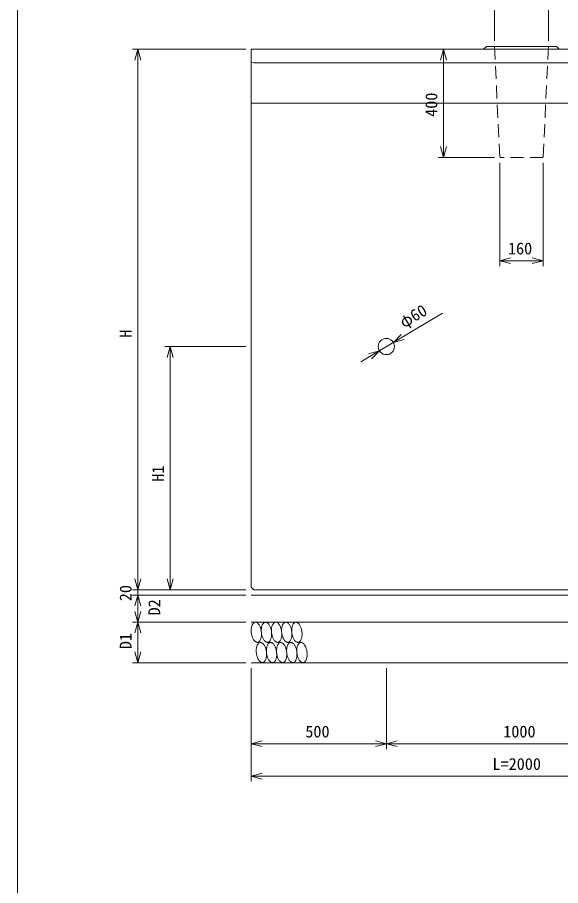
# Model space of a CAD drawing. Units: millimetres, scale not verified. Extents: x -414 to 386, y -556 to 556.
# Drawn here: x -414.5 to -313.9, y -248.5 to -87.8 of the extents above; entities that cross this region are included whole.
import ezdxf
from ezdxf.enums import TextEntityAlignment as Align

# ---------------------------------------------------------------- set-up
doc = ezdxf.new("R2010")
doc.units = ezdxf.units.MM
doc.header["$LTSCALE"] = 2
doc.linetypes.add('DASHED1', pattern=[1.8, 1.2, -0.6])
doc.layers.add('0-0_0', color=2, linetype='Continuous', lineweight=18)
doc.styles.add('ＭＳ ゴシック', font='')
doc.styles.get('ＭＳ ゴシック').set_extended_font_data('MS Gothic')

msp = doc.modelspace()

# ---------------------------------------------------------------- linework, layer by layer
at = {"layer": '0-0_0', "color": 4}
for p, q in [((-326.192, -92.233), (-326.192, -77.733)), ((-316.192, -92.233), (-316.192, -77.733)), ((-372.192, -93.733), (-393.192, -93.733)), ((-392.728, -95.733), (-392.192, -93.733)), ((-392.192, -93.733), (-392.192, -207.233)), ((-392.192, -93.733), (-391.656, -95.733)), ((-336.147, -95.733), (-335.611, -93.733)), ((-335.611, -93.733), (-335.075, -95.733)), ((-335.611, -113.733), (-335.611, -93.733)), ((-335.611, -113.733), (-336.147, -111.733)), ((-335.075, -111.733), (-335.611, -113.733)), ((-326.192, -113.733), (-336.611, -113.733)), ((-325.192, -114.733), (-325.192, -133.845)), ((-317.192, -114.733), (-317.192, -133.845)), ((-325.192, -132.845), (-323.192, -132.309)), ((-325.192, -132.845), (-317.192, -132.845)), ((-323.192, -133.38), (-325.192, -132.845)), ((-319.192, -132.309), (-317.192, -132.845)), ((-317.192, -132.845), (-319.192, -133.38)), ((-335.796, -142.538), (-350.916, -151.548)), ((-344.903, -147.965), (-343.459, -146.48)), ((-342.911, -147.401), (-344.903, -147.965)), ((-372.192, -148.733), (-387.192, -148.733)), ((-386.728, -150.733), (-386.192, -148.733)), ((-386.192, -148.733), (-386.192, -193.733)), ((-386.192, -148.733), (-385.656, -150.733)), ((-349.473, -150.064), (-347.48, -149.5)), ((-347.48, -149.5), (-348.924, -150.985)), ((-392.192, -193.733), (-392.728, -191.733)), ((-391.656, -191.733), (-392.192, -193.733)), ((-386.192, -193.733), (-386.728, -191.733)), ((-385.656, -191.733), (-386.192, -193.733)), ((-372.192, -193.733), (-393.192, -193.733)), ((-372.192, -194.733), (-393.192, -194.733)), ((-372.192, -199.733), (-393.192, -199.733)), ((-372.192, -207.233), (-393.192, -207.233)), ((-371.192, -208.233), (-371.192, -229.233)), ((-346.192, -208.233), (-346.192, -223.233)), ((-371.192, -222.233), (-369.192, -221.697)), ((-348.192, -221.697), (-346.192, -222.233)), ((-346.192, -222.233), (-344.192, -221.697)), ((-371.192, -222.233), (-271.192, -222.233)), ((-369.192, -222.768), (-371.192, -222.233)), ((-371.192, -228.233), (-369.192, -227.697)), ((-371.192, -228.233), (-271.192, -228.233)), ((-369.192, -228.768), (-371.192, -228.233))]:
    msp.add_line(p, q, dxfattribs=at)
at = {"layer": '0-0_0'}
for p, q in [((-271.192, -93.733), (-371.192, -93.733)), ((-371.192, -93.733), (-371.192, -193.233)), ((-327.692, -93.233), (-328.192, -93.733)), ((-314.692, -93.233), (-327.692, -93.233)), ((-314.692, -93.233), (-314.192, -93.733)), ((-370.692, -96.233), (-371.192, -96.208)), ((-271.692, -96.233), (-370.692, -96.233)), ((-370.692, -103.733), (-371.192, -103.713)), ((-271.692, -103.733), (-370.692, -103.733)), ((-371.192, -193.233), (-370.692, -193.733)), ((-271.692, -193.733), (-370.692, -193.733)), ((-271.192, -194.733), (-371.192, -194.733)), ((-271.192, -199.733), (-371.192, -199.733)), ((-370.176, -204.249), (-370.21, -204.384)), ((-368.625, -204.328), (-368.686, -204.196)), ((-368.301, -204.249), (-368.335, -204.384)), ((-366.75, -204.328), (-366.811, -204.196)), ((-366.426, -204.249), (-366.46, -204.384)), ((-364.875, -204.328), (-364.936, -204.196)), ((-364.551, -204.249), (-364.585, -204.384)), ((-363, -204.328), (-363.061, -204.196)), ((-362.676, -204.249), (-362.71, -204.384)), ((-361.186, -204.196), (-361.251, -204.074)), ((-361.125, -204.328), (-361.186, -204.196)), ((-271.192, -207.233), (-371.192, -207.233))]:
    msp.add_line(p, q, dxfattribs=at)
at = {"layer": '0-0_0', "linetype": 'DASHED1'}
msp.add_line((-326.192, -93.233), (-325.192, -113.733), dxfattribs=at)
at = {"layer": '0-0_0', "color": 7}
msp.add_lwpolyline([(-414.48, -6.468), (-414.48, -556.468), (385.52, -556.468), (385.52, -6.468)], close=True, dxfattribs=at)
at = {"layer": '0-0_0', "linetype": 'DASHED1'}
msp.add_lwpolyline([(-316.192, -93.233), (-317.192, -113.733), (-325.192, -113.733)], dxfattribs=at)
at = {"layer": '0-0_0', "color": 4}
for points in [[(-392.728, -196.733), (-392.192, -194.733), (-391.656, -196.733)], [(-391.656, -197.733), (-392.192, -199.733), (-392.728, -197.733)], [(-392.728, -201.733), (-392.192, -199.733), (-391.656, -201.733)], [(-391.656, -205.233), (-392.192, -207.233), (-392.728, -205.233)], [(-344.192, -222.768), (-346.192, -222.233), (-348.192, -222.768)]]:
    msp.add_lwpolyline(points, dxfattribs=at)
at = {"layer": '0-0_0'}
for points in [[(-369.324, -201.493), (-369.347, -201.331), (-369.377, -201.172), (-369.415, -201.015), (-369.458, -200.864), (-369.507, -200.717), (-369.563, -200.578), (-369.623, -200.446), (-369.688, -200.324), (-369.758, -200.211), (-369.831, -200.108), (-369.908, -200.018), (-369.987, -199.939), (-370.068, -199.873), (-370.151, -199.82), (-370.234, -199.78), (-370.318, -199.755), (-370.401, -199.744), (-370.483, -199.746), (-370.563, -199.764), (-370.641, -199.795), (-370.716, -199.839), (-370.787, -199.898), (-370.855, -199.969), (-370.917, -200.053), (-370.975, -200.149), (-371.027, -200.255), (-371.074, -200.372), (-371.114, -200.499), (-371.147, -200.634), (-371.174, -200.776), (-371.194, -200.925), (-371.207, -201.078), (-371.212, -201.236), (-371.21, -201.397), (-371.201, -201.559), (-371.185, -201.722), (-371.161, -201.884), (-371.131, -202.043), (-371.094, -202.2)], [(-367.449, -201.493), (-367.472, -201.331), (-367.502, -201.172), (-367.54, -201.015), (-367.583, -200.864), (-367.632, -200.717), (-367.688, -200.578), (-367.748, -200.446), (-367.813, -200.324), (-367.883, -200.211), (-367.956, -200.108), (-368.033, -200.018), (-368.112, -199.939), (-368.193, -199.873), (-368.276, -199.82), (-368.359, -199.78), (-368.443, -199.755), (-368.526, -199.744), (-368.608, -199.746), (-368.688, -199.764), (-368.766, -199.795), (-368.841, -199.839), (-368.912, -199.898), (-368.98, -199.969), (-369.042, -200.053), (-369.1, -200.149), (-369.152, -200.255), (-369.199, -200.372), (-369.239, -200.499), (-369.272, -200.634), (-369.299, -200.776), (-369.319, -200.925), (-369.332, -201.078), (-369.337, -201.236), (-369.335, -201.397), (-369.326, -201.559), (-369.31, -201.722), (-369.286, -201.884), (-369.256, -202.043), (-369.219, -202.2)], [(-365.574, -201.493), (-365.597, -201.331), (-365.627, -201.172), (-365.665, -201.015), (-365.708, -200.864), (-365.757, -200.717), (-365.813, -200.578), (-365.873, -200.446), (-365.938, -200.324), (-366.008, -200.211), (-366.081, -200.108), (-366.158, -200.018), (-366.237, -199.939), (-366.318, -199.873), (-366.401, -199.82), (-366.484, -199.78), (-366.568, -199.755), (-366.651, -199.744), (-366.733, -199.746), (-366.813, -199.764), (-366.891, -199.795), (-366.966, -199.839), (-367.037, -199.898), (-367.105, -199.969), (-367.167, -200.053), (-367.225, -200.149), (-367.277, -200.255), (-367.324, -200.372), (-367.364, -200.499), (-367.397, -200.634), (-367.424, -200.776), (-367.444, -200.925), (-367.457, -201.078), (-367.462, -201.236), (-367.46, -201.397), (-367.451, -201.559), (-367.435, -201.722), (-367.411, -201.884), (-367.381, -202.043), (-367.344, -202.2)], [(-363.699, -201.493), (-363.722, -201.331), (-363.752, -201.172), (-363.79, -201.015), (-363.833, -200.864), (-363.882, -200.717), (-363.938, -200.578), (-363.998, -200.446), (-364.063, -200.324), (-364.133, -200.211), (-364.206, -200.108), (-364.283, -200.018), (-364.362, -199.939), (-364.443, -199.873), (-364.526, -199.82), (-364.609, -199.78), (-364.693, -199.755), (-364.776, -199.744), (-364.858, -199.746), (-364.938, -199.764), (-365.016, -199.795), (-365.091, -199.839), (-365.162, -199.898), (-365.23, -199.969), (-365.292, -200.053), (-365.35, -200.149), (-365.402, -200.255), (-365.449, -200.372), (-365.489, -200.499), (-365.522, -200.634), (-365.549, -200.776), (-365.569, -200.925), (-365.582, -201.078), (-365.587, -201.236), (-365.585, -201.397), (-365.576, -201.559), (-365.56, -201.722), (-365.536, -201.884), (-365.506, -202.043), (-365.469, -202.2)], [(-361.824, -201.493), (-361.847, -201.331), (-361.877, -201.172), (-361.915, -201.015), (-361.958, -200.864), (-362.007, -200.717), (-362.063, -200.578), (-362.123, -200.446), (-362.188, -200.324), (-362.258, -200.211), (-362.331, -200.108), (-362.408, -200.018), (-362.487, -199.939), (-362.568, -199.873), (-362.651, -199.82), (-362.734, -199.78), (-362.818, -199.755), (-362.901, -199.744), (-362.983, -199.746), (-363.063, -199.764), (-363.141, -199.795), (-363.216, -199.839), (-363.287, -199.898), (-363.355, -199.969), (-363.417, -200.053), (-363.475, -200.149), (-363.527, -200.255), (-363.574, -200.372), (-363.614, -200.499), (-363.647, -200.634), (-363.674, -200.776), (-363.694, -200.925), (-363.707, -201.078), (-363.712, -201.236), (-363.71, -201.397), (-363.701, -201.559), (-363.685, -201.722), (-363.661, -201.884), (-363.631, -202.043), (-363.594, -202.2)], [(-371.094, -202.2), (-371.05, -202.351), (-371.001, -202.498), (-370.946, -202.637), (-370.885, -202.769), (-370.82, -202.891), (-370.751, -203.004), (-370.677, -203.107), (-370.601, -203.197), (-370.522, -203.276), (-370.44, -203.342), (-370.358, -203.395), (-370.274, -203.435), (-370.191, -203.46), (-370.108, -203.471), (-370.026, -203.469), (-369.945, -203.451), (-369.868, -203.42), (-369.793, -203.376), (-369.721, -203.317), (-369.654, -203.246), (-369.591, -203.162), (-369.533, -203.066), (-369.481, -202.96), (-369.435, -202.843), (-369.394, -202.716), (-369.361, -202.581), (-369.334, -202.439), (-369.314, -202.29), (-369.302, -202.137), (-369.296, -201.979), (-369.298, -201.818), (-369.307, -201.656), (-369.324, -201.493)], [(-369.219, -202.2), (-369.175, -202.351), (-369.126, -202.498), (-369.071, -202.637), (-369.01, -202.769), (-368.945, -202.891), (-368.876, -203.004), (-368.802, -203.107), (-368.726, -203.197), (-368.647, -203.276), (-368.565, -203.342), (-368.483, -203.395), (-368.399, -203.435), (-368.316, -203.46), (-368.233, -203.471), (-368.151, -203.469), (-368.07, -203.451), (-367.993, -203.42), (-367.918, -203.376), (-367.846, -203.317), (-367.779, -203.246), (-367.716, -203.162), (-367.658, -203.066), (-367.606, -202.96), (-367.56, -202.843), (-367.519, -202.716), (-367.486, -202.581), (-367.459, -202.439), (-367.439, -202.29), (-367.427, -202.137), (-367.421, -201.979), (-367.423, -201.818), (-367.432, -201.656), (-367.449, -201.493)], [(-367.344, -202.2), (-367.3, -202.351), (-367.251, -202.498), (-367.196, -202.637), (-367.135, -202.769), (-367.07, -202.891), (-367.001, -203.004), (-366.927, -203.107), (-366.851, -203.197), (-366.772, -203.276), (-366.69, -203.342), (-366.608, -203.395), (-366.524, -203.435), (-366.441, -203.46), (-366.358, -203.471), (-366.276, -203.469), (-366.195, -203.451), (-366.118, -203.42), (-366.043, -203.376), (-365.971, -203.317), (-365.904, -203.246), (-365.841, -203.162), (-365.783, -203.066), (-365.731, -202.96), (-365.685, -202.843), (-365.644, -202.716), (-365.611, -202.581), (-365.584, -202.439), (-365.564, -202.29), (-365.552, -202.137), (-365.546, -201.979), (-365.548, -201.818), (-365.557, -201.656), (-365.574, -201.493)], [(-365.469, -202.2), (-365.425, -202.351), (-365.376, -202.498), (-365.321, -202.637), (-365.26, -202.769), (-365.195, -202.891), (-365.126, -203.004), (-365.052, -203.107), (-364.976, -203.197), (-364.897, -203.276), (-364.815, -203.342), (-364.733, -203.395), (-364.649, -203.435), (-364.566, -203.46), (-364.483, -203.471), (-364.401, -203.469), (-364.32, -203.451), (-364.243, -203.42), (-364.168, -203.376), (-364.096, -203.317), (-364.029, -203.246), (-363.966, -203.162), (-363.908, -203.066), (-363.856, -202.96), (-363.81, -202.843), (-363.769, -202.716), (-363.736, -202.581), (-363.709, -202.439), (-363.689, -202.29), (-363.677, -202.137), (-363.671, -201.979), (-363.673, -201.818), (-363.682, -201.656), (-363.699, -201.493)], [(-363.594, -202.2), (-363.55, -202.351), (-363.501, -202.498), (-363.446, -202.637), (-363.385, -202.769), (-363.32, -202.891), (-363.251, -203.004), (-363.177, -203.107), (-363.101, -203.197), (-363.022, -203.276), (-362.94, -203.342), (-362.858, -203.395), (-362.774, -203.435), (-362.691, -203.46), (-362.608, -203.471), (-362.526, -203.469), (-362.445, -203.451), (-362.368, -203.42), (-362.293, -203.376), (-362.221, -203.317), (-362.154, -203.246), (-362.091, -203.162), (-362.033, -203.066), (-361.981, -202.96), (-361.935, -202.843), (-361.894, -202.716), (-361.861, -202.581), (-361.834, -202.439), (-361.814, -202.29), (-361.802, -202.137), (-361.796, -201.979), (-361.798, -201.818), (-361.807, -201.656), (-361.824, -201.493)], [(-368.686, -204.196), (-368.751, -204.074), (-368.82, -203.961), (-368.894, -203.858), (-368.97, -203.768), (-369.049, -203.689), (-369.131, -203.623), (-369.213, -203.57), (-369.297, -203.53), (-369.38, -203.505), (-369.463, -203.494), (-369.545, -203.496), (-369.625, -203.514), (-369.703, -203.545), (-369.778, -203.589), (-369.85, -203.648), (-369.917, -203.719), (-369.98, -203.803), (-370.038, -203.899), (-370.09, -204.005), (-370.136, -204.122), (-370.176, -204.249)], [(-366.811, -204.196), (-366.876, -204.074), (-366.945, -203.961), (-367.019, -203.858), (-367.095, -203.768), (-367.174, -203.689), (-367.256, -203.623), (-367.338, -203.57), (-367.422, -203.53), (-367.505, -203.505), (-367.588, -203.494), (-367.67, -203.496), (-367.75, -203.514), (-367.828, -203.545), (-367.903, -203.589), (-367.975, -203.648), (-368.042, -203.719), (-368.105, -203.803), (-368.163, -203.899), (-368.215, -204.005), (-368.261, -204.122), (-368.301, -204.249)], [(-364.936, -204.196), (-365.001, -204.074), (-365.07, -203.961), (-365.144, -203.858), (-365.22, -203.768), (-365.299, -203.689), (-365.381, -203.623), (-365.463, -203.57), (-365.547, -203.53), (-365.63, -203.505), (-365.713, -203.494), (-365.795, -203.496), (-365.875, -203.514), (-365.953, -203.545), (-366.028, -203.589), (-366.1, -203.648), (-366.167, -203.719), (-366.23, -203.803), (-366.288, -203.899), (-366.34, -204.005), (-366.386, -204.122), (-366.426, -204.249)], [(-363.061, -204.196), (-363.126, -204.074), (-363.195, -203.961), (-363.269, -203.858), (-363.345, -203.768), (-363.424, -203.689), (-363.506, -203.623), (-363.588, -203.57), (-363.672, -203.53), (-363.755, -203.505), (-363.838, -203.494), (-363.92, -203.496), (-364, -203.514), (-364.078, -203.545), (-364.153, -203.589), (-364.225, -203.648), (-364.292, -203.719), (-364.355, -203.803), (-364.413, -203.899), (-364.465, -204.005), (-364.511, -204.122), (-364.551, -204.249)], [(-361.251, -204.074), (-361.32, -203.961), (-361.394, -203.858), (-361.47, -203.768), (-361.549, -203.689), (-361.631, -203.623), (-361.713, -203.57), (-361.797, -203.53), (-361.88, -203.505), (-361.963, -203.494), (-362.045, -203.496), (-362.125, -203.514), (-362.203, -203.545), (-362.278, -203.589), (-362.35, -203.648), (-362.417, -203.719), (-362.48, -203.803), (-362.538, -203.899), (-362.59, -204.005), (-362.636, -204.122), (-362.676, -204.249)], [(-370.21, -204.384), (-370.237, -204.526), (-370.257, -204.675), (-370.269, -204.828), (-370.275, -204.986), (-370.273, -205.147), (-370.264, -205.309), (-370.247, -205.472), (-370.224, -205.634), (-370.193, -205.793), (-370.156, -205.95), (-370.113, -206.101), (-370.063, -206.248), (-370.008, -206.387), (-369.948, -206.519), (-369.883, -206.641), (-369.813, -206.754), (-369.74, -206.857), (-369.663, -206.947), (-369.584, -207.026), (-369.503, -207.092), (-369.42, -207.145), (-369.337, -207.185), (-369.253, -207.21), (-369.17, -207.221), (-369.088, -207.219), (-369.008, -207.201), (-368.93, -207.17), (-368.855, -207.126), (-368.784, -207.067), (-368.716, -206.996), (-368.654, -206.912), (-368.596, -206.816), (-368.544, -206.71), (-368.497, -206.593), (-368.457, -206.466), (-368.423, -206.331), (-368.397, -206.189), (-368.377, -206.04), (-368.364, -205.887)], [(-368.386, -205.243), (-368.41, -205.081), (-368.44, -204.922), (-368.477, -204.765), (-368.52, -204.614), (-368.57, -204.467), (-368.625, -204.328)], [(-368.335, -204.384), (-368.362, -204.526), (-368.382, -204.675), (-368.394, -204.828), (-368.4, -204.986), (-368.398, -205.147), (-368.389, -205.309), (-368.372, -205.472), (-368.349, -205.634), (-368.318, -205.793), (-368.281, -205.95), (-368.238, -206.101), (-368.188, -206.248), (-368.133, -206.387), (-368.073, -206.519), (-368.008, -206.641), (-367.938, -206.754), (-367.865, -206.857), (-367.788, -206.947), (-367.709, -207.026), (-367.628, -207.092), (-367.545, -207.145), (-367.462, -207.185), (-367.378, -207.21), (-367.295, -207.221), (-367.213, -207.219), (-367.133, -207.201), (-367.055, -207.17), (-366.98, -207.126), (-366.909, -207.067), (-366.841, -206.996), (-366.779, -206.912), (-366.721, -206.816), (-366.669, -206.71), (-366.622, -206.593), (-366.582, -206.466), (-366.548, -206.331), (-366.522, -206.189), (-366.502, -206.04), (-366.489, -205.887)], [(-368.364, -205.887), (-368.359, -205.729), (-368.361, -205.568), (-368.37, -205.406), (-368.386, -205.243)], [(-366.511, -205.243), (-366.535, -205.081), (-366.565, -204.922), (-366.602, -204.765), (-366.645, -204.614), (-366.695, -204.467), (-366.75, -204.328)], [(-366.46, -204.384), (-366.487, -204.526), (-366.507, -204.675), (-366.519, -204.828), (-366.525, -204.986), (-366.523, -205.147), (-366.514, -205.309), (-366.497, -205.472), (-366.474, -205.634), (-366.443, -205.793), (-366.406, -205.95), (-366.363, -206.101), (-366.313, -206.248), (-366.258, -206.387), (-366.198, -206.519), (-366.133, -206.641), (-366.063, -206.754), (-365.99, -206.857), (-365.913, -206.947), (-365.834, -207.026), (-365.753, -207.092), (-365.67, -207.145), (-365.587, -207.185), (-365.503, -207.21), (-365.42, -207.221), (-365.338, -207.219), (-365.258, -207.201), (-365.18, -207.17), (-365.105, -207.126), (-365.034, -207.067), (-364.966, -206.996), (-364.904, -206.912), (-364.846, -206.816), (-364.794, -206.71), (-364.747, -206.593), (-364.707, -206.466), (-364.673, -206.331), (-364.647, -206.189), (-364.627, -206.04), (-364.614, -205.887)], [(-366.489, -205.887), (-366.484, -205.729), (-366.486, -205.568), (-366.495, -205.406), (-366.511, -205.243)], [(-364.636, -205.243), (-364.66, -205.081), (-364.69, -204.922), (-364.727, -204.765), (-364.77, -204.614), (-364.82, -204.467), (-364.875, -204.328)], [(-364.585, -204.384), (-364.612, -204.526), (-364.632, -204.675), (-364.644, -204.828), (-364.65, -204.986), (-364.648, -205.147), (-364.639, -205.309), (-364.622, -205.472), (-364.599, -205.634), (-364.568, -205.793), (-364.531, -205.95), (-364.488, -206.101), (-364.438, -206.248), (-364.383, -206.387), (-364.323, -206.519), (-364.258, -206.641), (-364.188, -206.754), (-364.115, -206.857), (-364.038, -206.947), (-363.959, -207.026), (-363.878, -207.092), (-363.795, -207.145), (-363.712, -207.185), (-363.628, -207.21), (-363.545, -207.221), (-363.463, -207.219), (-363.383, -207.201), (-363.305, -207.17), (-363.23, -207.126), (-363.159, -207.067), (-363.091, -206.996), (-363.029, -206.912), (-362.971, -206.816), (-362.919, -206.71), (-362.872, -206.593), (-362.832, -206.466), (-362.798, -206.331), (-362.772, -206.189), (-362.752, -206.04), (-362.739, -205.887)], [(-364.614, -205.887), (-364.609, -205.729), (-364.611, -205.568), (-364.62, -205.406), (-364.636, -205.243)], [(-362.761, -205.243), (-362.785, -205.081), (-362.815, -204.922), (-362.852, -204.765), (-362.895, -204.614), (-362.945, -204.467), (-363, -204.328)], [(-362.71, -204.384), (-362.737, -204.526), (-362.757, -204.675), (-362.769, -204.828), (-362.775, -204.986), (-362.773, -205.147), (-362.764, -205.309), (-362.747, -205.472), (-362.724, -205.634), (-362.693, -205.793), (-362.656, -205.95), (-362.613, -206.101), (-362.563, -206.248), (-362.508, -206.387), (-362.448, -206.519), (-362.383, -206.641), (-362.313, -206.754), (-362.24, -206.857), (-362.163, -206.947), (-362.084, -207.026), (-362.003, -207.092), (-361.92, -207.145), (-361.837, -207.185), (-361.753, -207.21), (-361.67, -207.221), (-361.588, -207.219), (-361.508, -207.201), (-361.43, -207.17), (-361.355, -207.126), (-361.284, -207.067), (-361.216, -206.996), (-361.154, -206.912)], [(-362.739, -205.887), (-362.734, -205.729), (-362.736, -205.568), (-362.745, -205.406), (-362.761, -205.243)], [(-361.154, -206.912), (-361.096, -206.816), (-361.044, -206.71), (-360.997, -206.593), (-360.957, -206.466), (-360.923, -206.331), (-360.897, -206.189), (-360.877, -206.04), (-360.864, -205.887), (-360.859, -205.729), (-360.861, -205.568), (-360.87, -205.406), (-360.886, -205.243)], [(-360.886, -205.243), (-360.91, -205.081), (-360.94, -204.922), (-360.977, -204.765), (-361.02, -204.614), (-361.07, -204.467), (-361.125, -204.328)]]:
    msp.add_lwpolyline(points, dxfattribs=at)
msp.add_circle((-346.192, -148.733), 1.5, dxfattribs=at)

# ---------------------------------------------------------------- texts
at = {"layer": '0-0_0', "color": 7, "style": 'ＭＳ ゴシック'}
for s, rotation, p in [('400', 90, (-336.111, -106.233)), ('φ60', 30.791, (-342.595, -145.955)), ('H', 90, (-392.692, -147.108)), ('H1', 90, (-386.692, -173.733)), ('20', 90, (-392.692, -195.858)), ('D2', 90, (-387.384, -198.479)), ('D1', 90, (-392.692, -204.729))]:
    msp.add_text(s, height=2.199, rotation=rotation, dxfattribs=at).set_placement(p, align=Align.BOTTOM_LEFT)
for s, p in [('160', (-323.692, -132.345)), ('500', (-361.192, -221.733)), ('1000', (-324.567, -221.733)), ('L=2000', (-326.553, -227.733))]:
    msp.add_text(s, height=2.199, dxfattribs=at).set_placement(p, align=Align.BOTTOM_LEFT)

doc.saveas('drawing.dxf')
